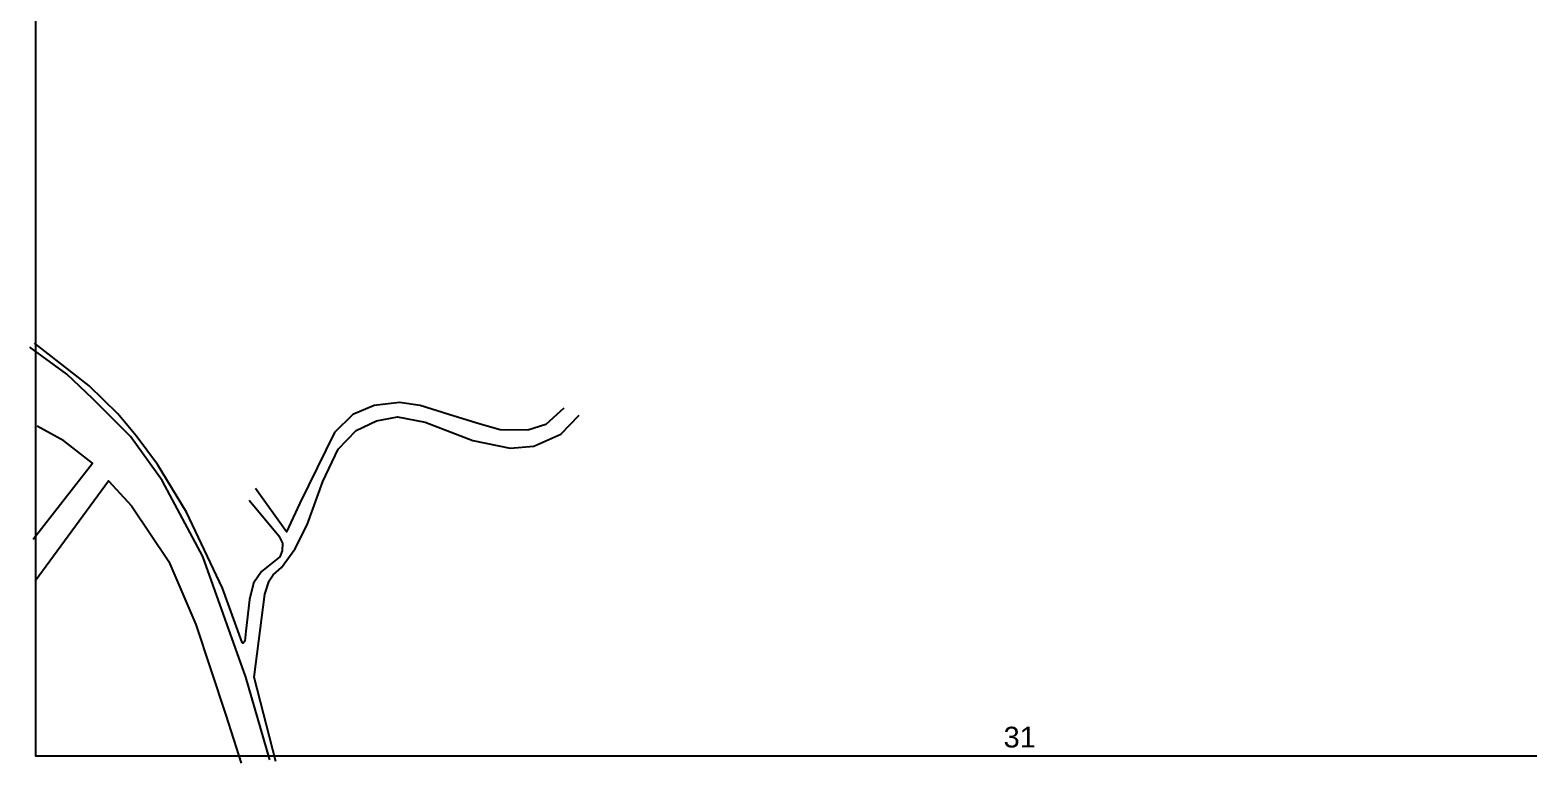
# Model space of a CAD drawing. Header units: millimetres. Extents: x 911 to 5440, y 753 to 2084.
# Drawn here: x 951 to 1675, y 753 to 1107 of the extents above; entities that cross this region are included whole.
import ezdxf

# ---------------------------------------------------------------- set-up
doc = ezdxf.new("R2010")
doc.units = ezdxf.units.MM
doc.layers.add('Επιγραφές - Σχήματα', color=7, linetype='Continuous')
doc.layers.add('Υπόβαθρο ΔΕΗ', color=7, linetype='Continuous')
doc.styles.get("Standard").update_dxf_attribs({"font": 'arial.ttf'})

msp = doc.modelspace()

# ---------------------------------------------------------------- linework, layer by layer
at = {"layer": 'Επιγραφές - Σχήματα'}
msp.add_lwpolyline([(2959.33, 1782.88), (2959.33, 1782.88), (2959.33, 756.34), (954.14, 756.34), (954.14, 1770.68), (954.14, 1770.68)], dxfattribs=at)
at = {"layer": 'Υπόβαθρο ΔΕΗ'}
for points in [[(1057.23, 879.98), (1071.66, 862.78), (1073.44, 859.23), (1073.25, 855.47), (1072.06, 852.7), (1068.9, 850.13), (1063.16, 845.59), (1059.41, 839.86), (1057.41, 832.1), (1055.63, 816.68), (1055.23, 811.94), (1054.42, 810.92), (1053.93, 811.31), (1044.31, 837.45), (1026.97, 874.23), (1012.98, 897.24), (1002.68, 911.14), (993.81, 921.71), (979.97, 935.24), (953.54, 955.91)], [(1067.28, 754.55), (1055.71, 794.51), (1034.85, 852.81), (1015.22, 889.6), (999.89, 910.71), (981.79, 929.05), (969.22, 940.86), (951.38, 953.93)], [(1209.2, 924.51), (1200.5, 916.6), (1191.8, 913.84), (1178.55, 914.03), (1168.87, 916.8), (1153.64, 921.35), (1139.91, 925.69), (1129.83, 927.27), (1117.57, 925.69), (1107.29, 921.34), (1098.4, 912.64), (1081.75, 878.6), (1075.22, 864.76), (1060.4, 885.71)], [(1070.09, 753.82), (1059.62, 794.54), (1064.76, 834.66), (1066.93, 840.99), (1068.91, 843.95), (1072.86, 847.51), (1079.38, 856.4), (1085.35, 868.15), (1092.87, 889.1), (1100.18, 904.71), (1108.88, 913.61), (1118.76, 918.35), (1128.85, 920.33), (1142.29, 917.76), (1165.22, 908.87), (1183.3, 905.14), (1194.76, 906.13), (1207.81, 911.86), (1216.71, 921.15)], [(952.89, 861.19), (981.55, 897.88), (967.72, 908.68), (954.91, 915.72)], [(953.9, 841.08), (989.34, 889.33), (1000.4, 877.27), (1018.5, 850.38), (1031.57, 819.98), (1045.91, 776.16), (1053.45, 753.04)]]:
    msp.add_lwpolyline(points, dxfattribs=at)

# ---------------------------------------------------------------- texts
at = {"layer": 'Επιγραφές - Σχήματα', "insert": (1421.68, 770.57), "char_height": 10, "width": 85.544, "attachment_point": 1}
msp.add_mtext('31', dxfattribs=at)

doc.saveas('drawing.dxf')
